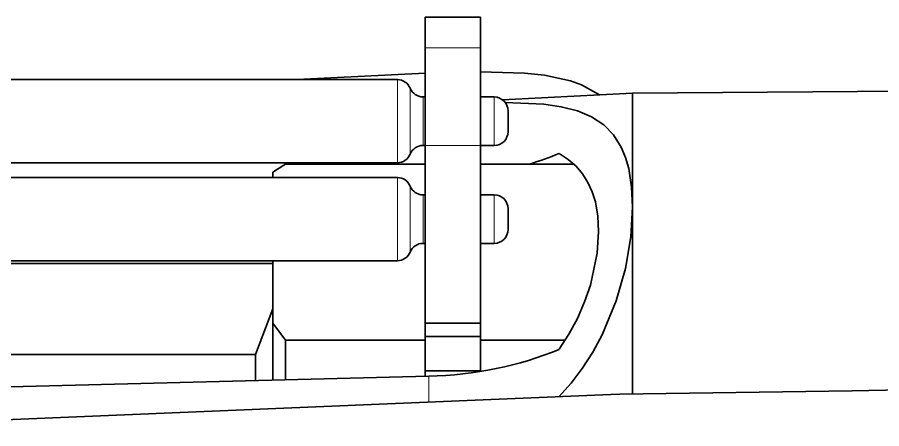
# Model space of a CAD drawing. Extents: x 370 to 946, y 143 to 764.
# Drawn here: x 394.42 to 406.92, y 420.69 to 426.63 of the extents above; entities that cross this region are included whole.
import ezdxf

# ---------------------------------------------------------------- set-up
doc = ezdxf.new("R2010")
doc.units = 0

msp = doc.modelspace()

# ---------------------------------------------------------------- linework, layer by layer
at = {"color": 7, "lineweight": 35, "ltscale": 0.010983}
for p, q in [((400.318, 426.19), (400.318, 426.629)), ((401.118, 426.19), (401.118, 426.629))]:
    msp.add_line(p, q, dxfattribs=at)
at = {"color": 7, "lineweight": 35, "ltscale": 0.02}
for p, q in [((400.318, 426.629), (401.118, 426.629)), ((400.318, 422.215), (401.118, 422.215)), ((401.118, 422.019), (400.318, 422.019)), ((401.118, 421.524), (400.318, 421.524))]:
    msp.add_line(p, q, dxfattribs=at)
at = {"color": 7, "lineweight": 13, "ltscale": 0.02}
for p, q in [((401.118, 426.19), (400.318, 426.19)), ((401.118, 424.776), (400.318, 424.776))]:
    msp.add_line(p, q, dxfattribs=at)
at = {"color": 7, "lineweight": 35, "ltscale": 0.035355}
for p, q in [((400.318, 424.776), (400.318, 426.19)), ((401.118, 424.776), (401.118, 426.19))]:
    msp.add_line(p, q, dxfattribs=at)
at = {"color": 7, "lineweight": 35, "ltscale": 0.046197}
msp.add_line((400.318, 425.821), (398.472, 425.729), dxfattribs=at)
at = {"color": 7, "lineweight": 35}
for p, q in [((403.318, 425.532), (437.118, 425.812)), ((406.491, 421.238), (435.618, 421.682))]:
    msp.add_line(p, q, dxfattribs=at)
at = {"color": 7, "lineweight": 35, "ltscale": 0.30125}
for p, q in [((399.918, 425.729), (387.868, 425.729)), ((399.918, 424.529), (387.868, 424.529)), ((399.918, 424.315), (387.868, 424.315)), ((399.918, 423.115), (387.868, 423.115))]:
    msp.add_line(p, q, dxfattribs=at)
at = {"color": 7, "lineweight": 13, "ltscale": 0.000943756}
msp.add_line((399.918, 425.729), (399.918, 425.692), dxfattribs=at)
at = {"color": 7, "lineweight": 13, "ltscale": 0.029056}
msp.add_line((399.918, 425.692), (399.918, 424.529), dxfattribs=at)
at = {"color": 7, "lineweight": 13, "ltscale": 0.000746918}
msp.add_line((400.103, 425.575), (400.103, 425.604), dxfattribs=at)
at = {"color": 7, "lineweight": 13, "ltscale": 0.011128}
msp.add_line((400.103, 425.129), (400.103, 425.575), dxfattribs=at)
at = {"color": 7, "lineweight": 35, "ltscale": 0.047054}
msp.add_line((401.438, 425.439), (403.318, 425.532), dxfattribs=at)
at = {"color": 7, "lineweight": 35, "ltscale": 0.041005}
msp.add_line((403.318, 423.891), (403.318, 425.532), dxfattribs=at)
at = {"color": 7, "lineweight": 13, "ltscale": 0.000550842}
msp.add_line((400.289, 425.457), (400.289, 425.479), dxfattribs=at)
at = {"color": 7, "lineweight": 35, "ltscale": 0.00072937}
for p, q in [((400.289, 425.479), (400.318, 425.479)), ((400.289, 424.779), (400.318, 424.779)), ((400.289, 424.065), (400.318, 424.065)), ((400.289, 423.365), (400.318, 423.365))]:
    msp.add_line(p, q, dxfattribs=at)
at = {"color": 7, "lineweight": 13, "ltscale": 0.008199}
msp.add_line((400.289, 425.129), (400.289, 425.457), dxfattribs=at)
at = {"color": 7, "lineweight": 35, "ltscale": 0.005}
for p, q in [((401.118, 425.479), (401.318, 425.479)), ((401.118, 424.779), (401.318, 424.779)), ((401.118, 424.065), (401.318, 424.065)), ((401.118, 423.365), (401.318, 423.365))]:
    msp.add_line(p, q, dxfattribs=at)
at = {"color": 7, "lineweight": 13, "ltscale": 0.00875}
for p, q in [((401.318, 425.129), (401.318, 425.479)), ((401.318, 423.715), (401.318, 424.065))]:
    msp.add_line(p, q, dxfattribs=at)
at = {"color": 7, "lineweight": 35, "ltscale": 0.003751}
for p, q in [((401.518, 425.129), (401.518, 425.279)), ((401.518, 423.715), (401.518, 423.865))]:
    msp.add_line(p, q, dxfattribs=at)
at = {"color": 7, "lineweight": 13, "ltscale": 0.011874}
for p, q in [((400.103, 424.654), (400.103, 425.129)), ((400.103, 423.24), (400.103, 423.715))]:
    msp.add_line(p, q, dxfattribs=at)
at = {"color": 7, "lineweight": 13, "ltscale": 0.008749}
for p, q in [((400.289, 424.779), (400.289, 425.129)), ((401.318, 424.779), (401.318, 425.129)), ((400.289, 423.365), (400.289, 423.715)), ((401.318, 423.365), (401.318, 423.715))]:
    msp.add_line(p, q, dxfattribs=at)
at = {"color": 7, "lineweight": 35, "ltscale": 0.00375}
for p, q in [((401.518, 424.979), (401.518, 425.129)), ((401.518, 423.565), (401.518, 423.715))]:
    msp.add_line(p, q, dxfattribs=at)
at = {"color": 7, "lineweight": 35, "ltscale": 0.064017}
for p, q in [((400.318, 422.215), (400.318, 424.776)), ((401.118, 422.215), (401.118, 424.776))]:
    msp.add_line(p, q, dxfattribs=at)
at = {"color": 7, "lineweight": 35, "ltscale": 0.050449}
for p, q in [((400.318, 424.51), (398.3, 424.51)), ((398.3, 421.965), (400.318, 421.965))]:
    msp.add_line(p, q, dxfattribs=at)
at = {"color": 7, "lineweight": 35, "ltscale": 0.005958}
msp.add_line((400.318, 424.272), (400.318, 424.51), dxfattribs=at)
at = {"color": 7, "lineweight": 35, "ltscale": 0.031198}
msp.add_line((402.366, 424.51), (401.118, 424.51), dxfattribs=at)
at = {"color": 7, "lineweight": 35, "ltscale": 0.002538}
msp.add_line((402.467, 424.51), (402.366, 424.51), dxfattribs=at)
at = {"color": 7, "lineweight": 35, "ltscale": 0.001949}
msp.add_line((398.118, 424.315), (398.118, 424.393), dxfattribs=at)
at = {"color": 7, "lineweight": 13, "ltscale": 0.00075531}
msp.add_line((399.918, 424.315), (399.918, 424.285), dxfattribs=at)
at = {"color": 7, "lineweight": 13, "ltscale": 0.029244}
msp.add_line((399.918, 424.285), (399.918, 423.115), dxfattribs=at)
at = {"color": 7, "lineweight": 35, "ltscale": 0.005181}
msp.add_line((400.318, 424.065), (400.318, 424.272), dxfattribs=at)
at = {"color": 7, "lineweight": 13, "ltscale": 0.000598145}
msp.add_line((400.103, 424.166), (400.103, 424.19), dxfattribs=at)
at = {"color": 7, "lineweight": 13, "ltscale": 0.011277}
msp.add_line((400.103, 423.715), (400.103, 424.166), dxfattribs=at)
at = {"color": 7, "lineweight": 13, "ltscale": 0.000440979}
msp.add_line((400.289, 424.048), (400.289, 424.065), dxfattribs=at)
at = {"color": 7, "lineweight": 13, "ltscale": 0.008309}
msp.add_line((400.289, 423.715), (400.289, 424.048), dxfattribs=at)
at = {"color": 7, "lineweight": 35, "ltscale": 0.067558}
msp.add_line((403.318, 423.891), (403.318, 421.189), dxfattribs=at)
at = {"color": 7, "lineweight": 35, "ltscale": 0.023288}
msp.add_line((400.318, 422.434), (400.318, 423.365), dxfattribs=at)
at = {"color": 7, "lineweight": 35, "ltscale": 0.35625}
msp.add_line((383.868, 423.076), (398.118, 423.076), dxfattribs=at)
at = {"color": 7, "lineweight": 35, "ltscale": 0.022592}
msp.add_line((398.118, 423.115), (398.118, 422.211), dxfattribs=at)
at = {"color": 7, "lineweight": 35, "ltscale": 0.017596}
msp.add_line((398.118, 422.418), (397.868, 421.76), dxfattribs=at)
at = {"color": 7, "lineweight": 35, "ltscale": 0.000322089}
msp.add_line((398.118, 422.395), (398.113, 422.407), dxfattribs=at)
at = {"color": 7, "lineweight": 35, "ltscale": 0.01172}
msp.add_line((400.318, 421.965), (400.318, 422.434), dxfattribs=at)
at = {"color": 7, "lineweight": 35, "ltscale": 0.007663}
msp.add_line((398.3, 421.965), (398.118, 422.211), dxfattribs=at)
at = {"color": 7, "lineweight": 35, "ltscale": 0.020541}
msp.add_line((398.118, 422.211), (398.118, 421.39), dxfattribs=at)
at = {"color": 7, "lineweight": 35, "ltscale": 0.006258}
msp.add_line((401.118, 421.965), (401.118, 422.215), dxfattribs=at)
at = {"color": 7, "lineweight": 35, "ltscale": 0.004901}
msp.add_line((401.118, 422.019), (401.118, 422.215), dxfattribs=at)
at = {"color": 7, "lineweight": 35, "ltscale": 0.014261}
msp.add_line((398.3, 421.965), (398.3, 421.394), dxfattribs=at)
at = {"color": 7, "lineweight": 35, "ltscale": 0.012984}
msp.add_line((400.318, 421.965), (400.318, 421.446), dxfattribs=at)
at = {"color": 7, "lineweight": 35, "ltscale": 0.012375}
msp.add_line((401.118, 421.524), (401.118, 422.019), dxfattribs=at)
at = {"color": 7, "lineweight": 35, "ltscale": 0.009251}
msp.add_line((401.118, 421.595), (401.118, 421.965), dxfattribs=at)
at = {"color": 7, "lineweight": 35, "ltscale": 0.030621}
msp.add_line((401.118, 421.965), (402.343, 421.965), dxfattribs=at)
at = {"color": 7, "lineweight": 35, "ltscale": 0.35}
msp.add_line((397.868, 421.76), (383.868, 421.76), dxfattribs=at)
at = {"color": 7, "lineweight": 35, "ltscale": 0.009413}
msp.add_line((397.868, 421.76), (397.868, 421.384), dxfattribs=at)
at = {"color": 7, "lineweight": 35, "ltscale": 0.001768}
msp.add_line((400.318, 421.524), (400.318, 421.595), dxfattribs=at)
at = {"color": 7, "lineweight": 35, "ltscale": 0.001965}
msp.add_line((400.318, 421.446), (400.318, 421.524), dxfattribs=at)
at = {"color": 7, "lineweight": 35, "ltscale": 0.000205231}
msp.add_line((401.118, 421.516), (401.118, 421.524), dxfattribs=at)
at = {"color": 7, "lineweight": 35, "ltscale": 0.412715}
msp.add_line((400.371, 421.447), (383.868, 421.029), dxfattribs=at)
at = {"color": 7, "lineweight": 13, "ltscale": 0.00934}
msp.add_line((400.371, 421.447), (400.371, 421.073), dxfattribs=at)
at = {"color": 7, "lineweight": 35, "ltscale": 0.29736}
msp.add_line((391.118, 420.689), (403.002, 421.183), dxfattribs=at)
at = {"color": 7, "lineweight": 35, "ltscale": 0.003283}
msp.add_line((403.134, 421.186), (403.002, 421.183), dxfattribs=at)
at = {"color": 7, "lineweight": 35, "ltscale": 0.083949}
msp.add_line((403.134, 421.186), (406.491, 421.238), dxfattribs=at)
at = {"color": 7, "lineweight": 35}
for points in [[(401.118, 425.844), (401.753, 425.824), (402.046, 425.792), (402.418, 425.712), (402.581, 425.653), (402.838, 425.508)], [(401.477, 425.4), (402.035, 425.373), (402.286, 425.337), (402.52, 425.278), (402.725, 425.193), (402.901, 425.077), (403.043, 424.93), (403.152, 424.755), (403.215, 424.606), (403.261, 424.444), (403.304, 424.179), (403.318, 423.891)], [(402.254, 424.663), (402.386, 424.578), (402.5, 424.479), (402.594, 424.369), (402.672, 424.246), (402.733, 424.111), (402.779, 423.964), (402.815, 423.758), (402.827, 423.538)], [(402.25, 421.151), (402.43, 421.348), (402.591, 421.558), (402.744, 421.796), (402.878, 422.042), (403.081, 422.534), (403.214, 423.002), (403.292, 423.459), (403.318, 423.891)], [(402.254, 421.835), (402.398, 422.054), (402.52, 422.281), (402.624, 422.52), (402.707, 422.76), (402.807, 423.225), (402.827, 423.538)]]:
    msp.add_lwpolyline(points, dxfattribs=at)
for centre, radius, start, end in [((399.918, 425.529), 0.2, 22.0394, 89.9849), ((400.289, 425.68), 0.2, 202.0394, 269.9849), ((401.318, 425.279), 0.2, 0.0127, 89.9873), ((401.318, 424.979), 0.2, 270.0127, 359.9873), ((400.289, 424.579), 0.2, 90.0151, 157.9606), ((399.918, 424.73), 0.2, 270.0151, 337.9606), ((400.924, 420.248), 5.005, 121.6156, 124.0967), ((399.918, 424.115), 0.2, 22.0394, 89.9849), ((400.289, 424.265), 0.2, 202.0394, 269.9849), ((401.318, 423.865), 0.2, 0.0127, 89.9873), ((401.318, 423.565), 0.2, 270.0127, 359.9873), ((400.289, 423.165), 0.2, 90.0151, 157.9606), ((399.918, 423.315), 0.2, 270.0151, 337.9606)]:
    msp.add_arc(centre, radius, start, end, dxfattribs=at)
for centre, start_param in [((400.228, 427.102), 5.124663), ((400.228, 424.273), 4.74817)]:
    msp.add_ellipse(centre, major_axis=(4, 0), ratio=0.707107, start_param=start_param, end_param=5.243562, dxfattribs=at)

doc.saveas('drawing.dxf')
